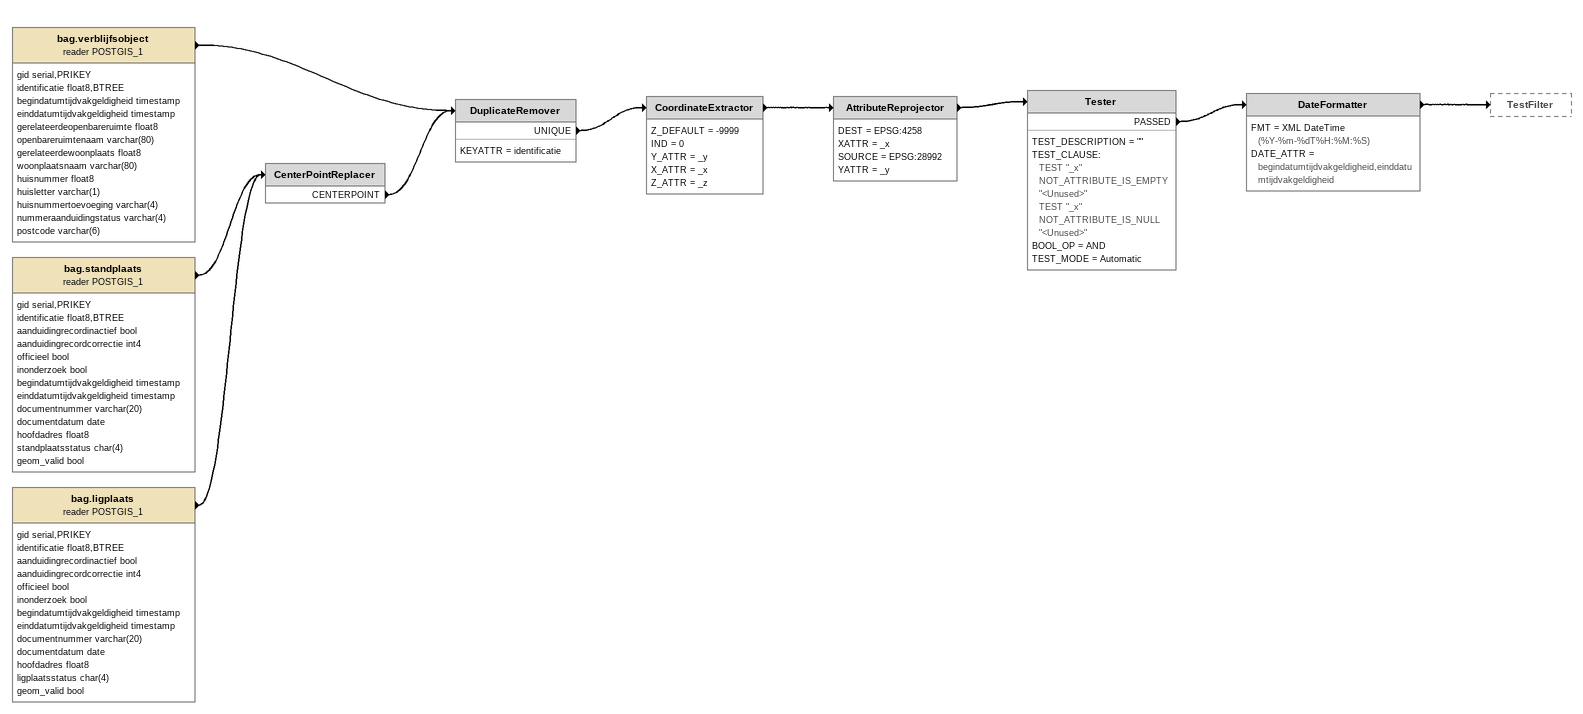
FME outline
bag.standplaats (reader POSTGIS_1)
    attributes: gid serial,PRIKEY, identificatie float8,BTREE, aanduidingrecordinactief bool, aanduidingrecordcorrectie int4, officieel bool, inonderzoek bool, begindatumtijdvakgeldigheid timestamp, einddatumtijdvakgeldigheid timestamp, documentnummer varchar(20), documentdatum date, hoofdadres float8, standplaatsstatus char(4), geom_valid bool
    -> CenterPointReplacer
bag.ligplaats (reader POSTGIS_1)
    attributes: gid serial,PRIKEY, identificatie float8,BTREE, aanduidingrecordinactief bool, aanduidingrecordcorrectie int4, officieel bool, inonderzoek bool, begindatumtijdvakgeldigheid timestamp, einddatumtijdvakgeldigheid timestamp, documentnummer varchar(20), documentdatum date, hoofdadres float8, ligplaatsstatus char(4), geom_valid bool
    -> CenterPointReplacer
CenterPointReplacer
    CENTERPOINT -> DuplicateRemover
bag.verblijfsobject (reader POSTGIS_1)
    attributes: gid serial,PRIKEY, identificatie float8,BTREE, begindatumtijdvakgeldigheid timestamp, einddatumtijdvakgeldigheid timestamp, gerelateerdeopenbareruimte float8, openbareruimtenaam varchar(80), gerelateerdewoonplaats float8, woonplaatsnaam varchar(80), huisnummer float8, huisletter varchar(1), huisnummertoevoeging varchar(4), nummeraanduidingstatus varchar(4), postcode varchar(6)
    -> DuplicateRemover
DuplicateRemover
    KEYATTR = identificatie
    UNIQUE -> CoordinateExtractor
CoordinateExtractor
    Z_DEFAULT = -9999
    IND = 0
    Y_ATTR = _y
    X_ATTR = _x
    Z_ATTR = _z
    -> AttributeReprojector
AttributeReprojector
    DEST = EPSG:4258
    XATTR = _x
    SOURCE = EPSG:28992
    YATTR = _y
    -> Tester
Tester
    TEST_DESCRIPTION = ""
    TEST_CLAUSE:
      TEST "_x" NOT_ATTRIBUTE_IS_EMPTY "<Unused>"
      TEST "_x" NOT_ATTRIBUTE_IS_NULL "<Unused>"
    BOOL_OP = AND
    TEST_MODE = Automatic
    PASSED -> DateFormatter
DateFormatter
    FMT = XML DateTime (%Y-%m-%dT%H:%M:%S)
    DATE_ATTR = begindatumtijdvakgeldigheid,einddatumtijdvakgeldigheid
    -> TestFilter
